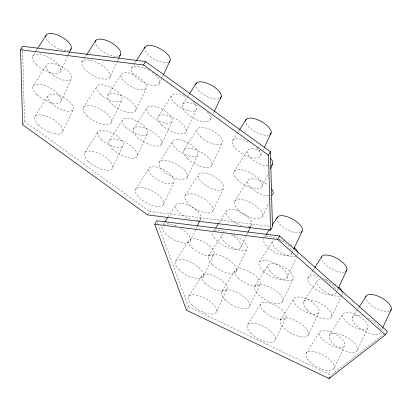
<?xml version="1.0" encoding="UTF-8"?>
<svg xmlns="http://www.w3.org/2000/svg" width="412" height="412" viewBox="0 0 412 412"><rect width="100%" height="100%" fill="white"/><g stroke="black" fill="none" stroke-linecap="round" stroke-linejoin="round"><path stroke-width="0.31" stroke-dasharray="2.06 1.54" d="M60.61 71.281L67.939 55.656M68.207 55.079L69.293 52.762M61.069 101.156L71.652 78.589M62.794 131.464L73.362 108.938M109.87 77.332A15.898 6.644 28.9 0 0 92.134 60.734A15.898 6.644 28.9 0 0 86.067 70.524A15.898 6.644 28.9 0 0 109.87 77.332L117.482 61.105M117.755 60.523L118.574 58.782M111.302 122.519L121.885 99.951M135.605 110.802A15.898 6.644 28.9 0 0 117.863 94.204A15.898 6.644 28.9 0 0 111.801 103.994A15.898 6.644 28.9 0 0 135.605 110.802L146.208 88.194A14.255 5.959 28.9 0 0 130.3 73.31A14.255 5.959 28.9 0 0 124.867 82.091A14.255 5.959 28.9 0 0 146.208 88.194M112.672 167.674L123.24 145.153M159.295 83.672L162.014 77.873M162.287 77.296L163.101 75.556M137.175 155.571L147.743 133.045M161.334 144.272A15.898 6.644 28.9 0 0 143.597 127.669A15.898 6.644 28.9 0 0 137.531 137.464A15.898 6.644 28.9 0 0 161.334 144.272L171.938 121.664A14.255 5.959 28.9 0 0 156.035 106.78A14.255 5.959 28.9 0 0 150.596 115.561A14.255 5.959 28.9 0 0 171.938 121.664M186.178 131.361L196.745 108.835M163.379 204.872A15.898 6.644 28.9 0 0 145.637 188.269A15.898 6.644 28.9 0 0 139.575 198.064A15.898 6.644 28.9 0 0 163.379 204.872L173.982 182.264A14.255 5.959 28.9 0 0 158.074 167.38A14.255 5.959 28.9 0 0 152.641 176.161A14.255 5.959 28.9 0 0 173.982 182.264M210.676 119.259L212.262 115.88M213.318 113.624L213.849 112.502M187.069 177.742A15.898 6.644 28.9 0 0 169.332 161.138A15.898 6.644 28.9 0 0 163.265 170.934A15.898 6.644 28.9 0 0 187.069 177.742L197.672 155.133A14.255 5.959 28.9 0 0 181.769 140.25A14.255 5.959 28.9 0 0 176.331 149.026A14.255 5.959 28.9 0 0 197.672 155.133M211.768 165.248L222.351 142.681M190.195 241.108L196.988 226.626M199.969 220.255L200.788 218.52M212.803 211.207A15.898 6.644 28.9 0 0 195.061 194.608A15.898 6.644 28.9 0 0 189 204.398A15.898 6.644 28.9 0 0 212.803 211.207L223.402 188.598A14.255 5.959 28.9 0 0 207.499 173.715A14.255 5.959 28.9 0 0 202.06 182.495A14.255 5.959 28.9 0 0 223.402 188.598M203.301 276.612L213.89 254.024M260.559 155.473L262.187 152.007M263.268 149.695L263.809 148.541M262.006 186.615L268.243 173.303M240.608 247.828L247.684 232.744M250.681 226.358L251.227 225.199M216.578 311.57L227.146 289.033M236.375 271.323L246.968 248.74M262.459 216.491L268.809 202.951M270.396 199.562L270.926 198.435M249.662 306.312L260.23 283.775M291.372 254.116L292.185 252.376M292.458 251.799L293.55 249.476M286.824 278.054L296.357 257.742M282.431 301.769A15.898 6.644 28.9 0 0 264.689 285.171A15.898 6.644 28.9 0 0 258.628 294.961A15.898 6.644 28.9 0 0 282.431 301.769L293.035 279.161A14.255 5.959 28.9 0 0 277.127 264.277A14.255 5.959 28.9 0 0 271.693 273.058A14.255 5.959 28.9 0 0 293.035 279.161M275.437 339.802L286.01 317.266M308.161 335.239A15.898 6.644 28.9 0 0 290.424 318.641A15.898 6.644 28.9 0 0 284.357 328.431A15.898 6.644 28.9 0 0 308.161 335.239L318.764 312.631A14.255 5.959 28.9 0 0 302.861 297.747A14.255 5.959 28.9 0 0 297.423 306.528A14.255 5.959 28.9 0 0 318.764 312.631M336.954 291.073L338.01 288.817M331.65 316.73L341.414 295.904M341.687 295.327L342.228 294.168M333.895 368.709A15.898 6.644 28.9 0 0 316.153 352.106A15.898 6.644 28.9 0 0 310.092 361.901A15.898 6.644 28.9 0 0 333.895 368.709L344.499 346.101A14.255 5.959 28.9 0 0 328.596 331.217A14.255 5.959 28.9 0 0 323.157 339.998A14.255 5.959 28.9 0 0 344.499 346.101M357.168 350.653A15.898 6.644 28.9 0 0 339.431 334.05A15.898 6.644 28.9 0 0 333.365 343.845A15.898 6.644 28.9 0 0 357.168 350.653L367.772 328.045A14.255 5.959 28.9 0 0 351.869 313.161A14.255 5.959 28.9 0 0 346.43 321.942A14.255 5.959 28.9 0 0 367.772 328.045M381.723 329.842L382.537 328.107M22.624 124.723L24.55 121.236L22.645 50.753M147.589 214.925L149.515 211.433L269.906 226.353M186.471 310.2L188.397 306.713L158.435 225.539M329.574 377.577L330.949 375.085L384.267 333.72M32.517 56.444L35.628 51.593M35.973 51.052L37.358 48.894M32.975 86.324L46.463 65.287M35.015 116.308L48.456 95.347M82.179 61.728L86.319 55.27M83.209 107.686L96.696 86.654M107.908 95.198L121.375 74.201M131.598 68.062L134.709 63.221M135.054 62.681L136.089 61.069M84.898 152.522L98.339 131.562M109.396 140.415L122.838 119.459M133.643 128.668L147.11 107.671M158.399 116.21L171.84 95.249M182.902 104.102L187.944 96.243M188.279 95.718L189.623 93.622M135.682 189.268L149.149 168.271M159.372 162.132L172.839 141.141M183.675 150.416L197.163 129.383M163.286 224.339L164.321 222.722M168.122 216.794L175.728 204.939M185.106 195.602L198.574 174.611M232.785 140.317L237.951 132.257M238.296 131.722L239.331 130.104M175.352 261.46L188.835 240.443M233.908 171.778L247.396 150.746M213.9 230.715L215.275 228.562M218.726 223.186L226.662 210.82M234.366 201.659L247.854 180.621M208.426 256.171L221.908 235.154M188.881 296.259L202.318 275.309M221.965 291.001L235.401 270.051M264.659 237.003L265.694 235.391M259.426 262.017L272.878 241.041M254.734 286.165L268.202 265.168M247.746 324.491L261.177 303.541M280.469 319.635L293.936 298.638M308.001 278.095L313.058 270.205M313.398 269.68L314.408 268.099M303.489 302.058L316.983 281.015M306.198 353.105L319.666 332.108M329.471 335.049L342.938 314.052M352.481 317.487L357.668 309.391M358.013 308.856L359.053 307.234M188.397 306.713L330.949 375.085M24.55 121.236L149.515 211.433M157.101 221.929L158.213 224.937M22.578 48.194L22.629 50.115M193.166 101.877A14.255 5.959 28.9 0 1 189.783 110.977A14.255 5.959 28.9 0 1 171.377 98.128A14.255 5.959 28.9 0 1 185.972 96.851M119.089 55.872A14.255 5.959 28.9 0 1 105.364 53.045A14.255 5.959 28.9 0 1 95.332 42.946M207.375 112.182A15.898 6.644 28.9 0 1 202.606 121.586A15.898 6.644 28.9 0 1 182.439 107.511A15.898 6.644 28.9 0 1 197.647 105.39M219.23 98.725A14.255 5.959 28.9 0 1 205.238 95.445A14.255 5.959 28.9 0 1 195.746 85.335M269.788 165.902A14.255 5.959 28.9 0 1 269.175 165.99M267.81 166.031A14.255 5.959 28.9 0 1 247.627 153.779A14.255 5.959 28.9 0 1 261.635 151.534M69.468 50.269A14.255 5.959 28.9 0 1 55.61 47.215A14.255 5.959 28.9 0 1 45.84 37.111M155.159 74.644A15.898 6.644 28.9 0 1 151.565 85.196A15.898 6.644 28.9 0 1 131.191 70.158A15.898 6.644 28.9 0 1 149.927 70.787M151.812 72.002A15.898 6.644 28.9 0 1 153.568 73.3M168.508 62.207A14.255 5.959 28.9 0 1 154.788 59.385A14.255 5.959 28.9 0 1 144.751 49.286M256.568 147.707A15.898 6.644 28.9 0 1 252.489 157.801A15.898 6.644 28.9 0 1 232.172 143.139A15.898 6.644 28.9 0 1 249.543 142.634M269.113 134.94A14.255 5.959 28.9 0 1 255.121 131.66A14.255 5.959 28.9 0 1 245.624 121.55M270.808 195.654A14.255 5.959 28.9 0 1 270.246 195.782M268.969 195.906A14.255 5.959 28.9 0 1 251.521 188.166A14.255 5.959 28.9 0 1 250.65 178.767A14.255 5.959 28.9 0 1 267.975 185.168M233.223 234.825A14.255 5.959 28.9 0 1 247.154 248.235A14.255 5.959 28.9 0 1 230.246 246.402A14.255 5.959 28.9 0 1 223.505 233.769M297.948 253.421A14.255 5.959 28.9 0 1 297.376 255.507M295.801 256.527A14.255 5.959 28.9 0 1 278.033 250.656A14.255 5.959 28.9 0 1 274.521 239.939M279.243 239.794A14.255 5.959 28.9 0 1 284.491 241.324M290.702 244.656A14.255 5.959 28.9 0 1 293.03 246.407M342.372 292.582A14.255 5.959 28.9 0 1 341.646 295.059M339.931 295.981A14.255 5.959 28.9 0 1 321.314 289.054A14.255 5.959 28.9 0 1 320.464 278.996M325.017 279.418A14.255 5.959 28.9 0 1 328.575 280.541M334.817 283.791A14.255 5.959 28.9 0 1 337.186 285.526M180.894 228.562A15.898 6.644 28.9 0 1 189.927 241.545A15.898 6.644 28.9 0 1 172.855 239.259A15.898 6.644 28.9 0 1 162.199 226.064M163.528 224.648A15.898 6.644 28.9 0 1 175.883 225.992M190.38 219.184A14.255 5.959 28.9 0 1 175.682 205.032A14.255 5.959 28.9 0 1 194.922 208.951A14.255 5.959 28.9 0 1 196.174 220.363M291.768 253.39A15.898 6.644 28.9 0 1 274.866 252.134A15.898 6.644 28.9 0 1 263.773 238.378M265.807 236.849A15.898 6.644 28.9 0 1 276.926 238.393M278.965 239.295A15.898 6.644 28.9 0 1 291.686 250.728M300.827 232.399A14.255 5.959 28.9 0 1 287.643 229.948A14.255 5.959 28.9 0 1 277.142 220.147M380.544 332.376A15.898 6.644 28.9 0 1 366.016 331.974A15.898 6.644 28.9 0 1 352.394 319.64A15.898 6.644 28.9 0 1 362.406 315.952M368.462 318.316A15.898 6.644 28.9 0 1 380.678 329.811M389.433 311.24A14.255 5.959 28.9 0 1 375.543 308.14A14.255 5.959 28.9 0 1 365.83 298.036M231.194 234.608A15.898 6.644 28.9 0 1 240.634 247.797A15.898 6.644 28.9 0 1 223.273 245.387A15.898 6.644 28.9 0 1 213.009 232.09M214.503 230.777A15.898 6.644 28.9 0 1 226.162 232.105M241.427 225.585A14.255 5.959 28.9 0 1 226.26 211.608A14.255 5.959 28.9 0 1 244.759 214.616A14.255 5.959 28.9 0 1 247.823 226.626M336.238 292.541A15.898 6.644 28.9 0 1 322.215 292.881A15.898 6.644 28.9 0 1 307.965 280.443A15.898 6.644 28.9 0 1 317.93 276.56M322.967 278.435A15.898 6.644 28.9 0 1 336.012 289.816M344.437 272.018A14.255 5.959 28.9 0 1 330.625 268.495A14.255 5.959 28.9 0 1 321.35 258.643M112.553 149.108A15.898 6.644 28.9 0 0 136.655 156.637A15.898 6.644 28.9 0 0 119.753 139.972A15.898 6.644 28.9 0 0 112.553 149.108M125.67 127.251A14.255 5.959 28.9 0 0 147.275 134.003A14.255 5.959 28.9 0 0 132.123 119.063A14.255 5.959 28.9 0 0 125.67 127.251M87.056 115.87A15.898 6.644 28.9 0 0 111.013 123.039A15.898 6.644 28.9 0 0 93.689 106.404A15.898 6.644 28.9 0 0 87.056 115.87M100.147 93.987A14.255 5.959 28.9 0 0 121.628 100.42A14.255 5.959 28.9 0 0 106.095 85.5A14.255 5.959 28.9 0 0 100.147 93.987M161.555 124.903A15.898 6.644 28.9 0 0 185.657 132.427A15.898 6.644 28.9 0 0 168.755 115.762A15.898 6.644 28.9 0 0 161.555 124.903M187.527 158.599A15.898 6.644 28.9 0 0 211.485 165.768A15.898 6.644 28.9 0 0 194.16 149.129A15.898 6.644 28.9 0 0 187.527 158.599M200.613 136.717A14.255 5.959 28.9 0 0 222.094 143.144A14.255 5.959 28.9 0 0 206.561 128.23A14.255 5.959 28.9 0 0 200.613 136.717M88.055 161.216A15.898 6.644 28.9 0 0 112.152 168.74A15.898 6.644 28.9 0 0 95.254 152.074A15.898 6.644 28.9 0 0 88.055 161.216M101.167 139.359A14.255 5.959 28.9 0 0 122.771 146.106A14.255 5.959 28.9 0 0 107.62 131.165A14.255 5.959 28.9 0 0 101.167 139.359M36.822 94.508A15.898 6.644 28.9 0 0 60.78 101.676A15.898 6.644 28.9 0 0 43.456 85.037A15.898 6.644 28.9 0 0 36.822 94.508M49.914 72.625A14.255 5.959 28.9 0 0 71.394 79.053A14.255 5.959 28.9 0 0 55.862 64.138A14.255 5.959 28.9 0 0 49.914 72.625M237.76 179.962A15.898 6.644 28.9 0 0 261.718 187.13A15.898 6.644 28.9 0 0 244.393 170.496A15.898 6.644 28.9 0 0 237.76 179.962M38.172 125.001A15.898 6.644 28.9 0 0 62.269 132.525A15.898 6.644 28.9 0 0 45.371 115.865A15.898 6.644 28.9 0 0 38.172 125.001M51.289 103.144A14.255 5.959 28.9 0 0 72.893 109.891A14.255 5.959 28.9 0 0 57.742 94.951A14.255 5.959 28.9 0 0 51.289 103.144M36.369 64.627A15.898 6.644 28.9 0 0 60.327 71.801A15.898 6.644 28.9 0 0 43.002 55.162A15.898 6.644 28.9 0 0 36.369 64.627M238.218 209.842A15.898 6.644 28.9 0 0 262.176 217.011A15.898 6.644 28.9 0 0 244.852 200.371A15.898 6.644 28.9 0 0 238.218 209.842M225.112 299.807A15.898 6.644 28.9 0 0 249.183 307.264A15.898 6.644 28.9 0 0 232.198 290.604A15.898 6.644 28.9 0 0 225.112 299.807M238.224 277.946A14.255 5.959 28.9 0 0 259.802 284.63A14.255 5.959 28.9 0 0 244.573 269.695A14.255 5.959 28.9 0 0 238.224 277.946M212.304 264.607A15.898 6.644 28.9 0 0 236.2 271.632A15.898 6.644 28.9 0 0 218.705 255.007A15.898 6.644 28.9 0 0 212.304 264.607M263.32 271.163A15.898 6.644 28.9 0 0 287.025 277.755A15.898 6.644 28.9 0 0 269.041 261.182A15.898 6.644 28.9 0 0 263.32 271.163M307.326 310.118A15.898 6.644 28.9 0 0 331.315 317.358A15.898 6.644 28.9 0 0 314.073 300.714A15.898 6.644 28.9 0 0 307.326 310.118M192.028 305.065A15.898 6.644 28.9 0 0 216.099 312.523A15.898 6.644 28.9 0 0 199.114 295.862A15.898 6.644 28.9 0 0 192.028 305.065M205.135 283.204A14.255 5.959 28.9 0 0 226.718 289.888A14.255 5.959 28.9 0 0 211.49 274.953A14.255 5.959 28.9 0 0 205.135 283.204M250.887 333.298A15.898 6.644 28.9 0 0 274.959 340.755A15.898 6.644 28.9 0 0 257.974 324.095A15.898 6.644 28.9 0 0 250.887 333.298M263.999 311.436A14.255 5.959 28.9 0 0 285.578 318.121A14.255 5.959 28.9 0 0 270.354 303.186A14.255 5.959 28.9 0 0 263.999 311.436M179.225 269.891A15.898 6.644 28.9 0 0 203.126 276.916A15.898 6.644 28.9 0 0 185.632 260.291A15.898 6.644 28.9 0 0 179.225 269.891M192.306 248.003A14.255 5.959 28.9 0 0 213.73 254.302A14.255 5.959 28.9 0 0 198.048 239.398A14.255 5.959 28.9 0 0 192.306 248.003"/><path stroke-width="0.62" d="M69.293 52.762L71.194 48.714M118.841 58.205L120.474 54.724M163.373 74.974L169.898 61.064M214.379 111.374L221.244 96.732M197.255 226.049L199.702 220.837M264.349 147.388L271.127 132.947M270.416 168.673L272.584 164.043M247.957 232.162L250.408 226.94M293.823 248.894L301.986 231.487M338.278 288.256L346.739 270.205M382.81 327.53L391.22 309.597M20.6 49.759L22.526 46.268L145.462 61.501L270.427 151.698L272.45 226.667L270.524 230.154L147.589 214.925L22.624 124.723L20.6 49.759L143.541 64.988L268.5 155.19L270.524 230.154M143.541 64.988L145.462 61.501M154.732 224.216L156.658 220.729L279.594 235.958L387.316 331.356L385.39 334.848L329.023 378.571L186.471 310.2L154.732 224.216L277.673 239.449L385.39 334.848M268.5 155.19L270.427 151.698M277.673 239.449L279.594 235.958M329.023 378.571L329.574 377.577M37.703 48.359L46.005 35.411M86.664 54.729L95.646 40.731M136.434 60.528L145.065 47.071M189.623 93.622L196.344 83.147M165.011 221.646L167.777 217.33M239.676 129.569L246.222 119.362M215.62 228.027L218.381 223.726M266.039 234.855L269.489 229.479M272.25 225.173L277.425 217.109M314.747 267.573L321.494 257.052M359.398 306.693L365.969 296.444M95.26 41.973A14.255 5.959 28.9 0 1 111.199 42.663A14.255 5.959 28.9 0 1 119.521 55.646M195.721 84.857A14.255 5.959 28.9 0 1 211.371 85.222A14.255 5.959 28.9 0 1 220.121 98.288M270.663 158.352A14.255 5.959 28.9 0 1 271.714 165.135M45.794 36.616A14.255 5.959 28.9 0 1 61.146 36.668A14.255 5.959 28.9 0 1 70.323 49.8M144.684 48.307A14.255 5.959 28.9 0 1 160.623 48.997A14.255 5.959 28.9 0 1 168.946 61.98M245.603 121.066A14.255 5.959 28.9 0 1 261.249 121.437A14.255 5.959 28.9 0 1 270.004 134.503M271.601 188.84A14.255 5.959 28.9 0 1 272.172 195.01M294.389 247.627A14.255 5.959 28.9 0 1 297.727 252.381M339.205 287.36A14.255 5.959 28.9 0 1 342.264 292.067M276.9 218.633A14.255 5.959 28.9 0 1 292.669 219.127A14.255 5.959 28.9 0 1 301.249 232.162M365.815 297.078A14.255 5.959 28.9 0 1 381.646 297.902A14.255 5.959 28.9 0 1 390.293 310.777M321.334 257.691A14.255 5.959 28.9 0 1 337.165 258.509A14.255 5.959 28.9 0 1 345.812 271.39"/></g></svg>
